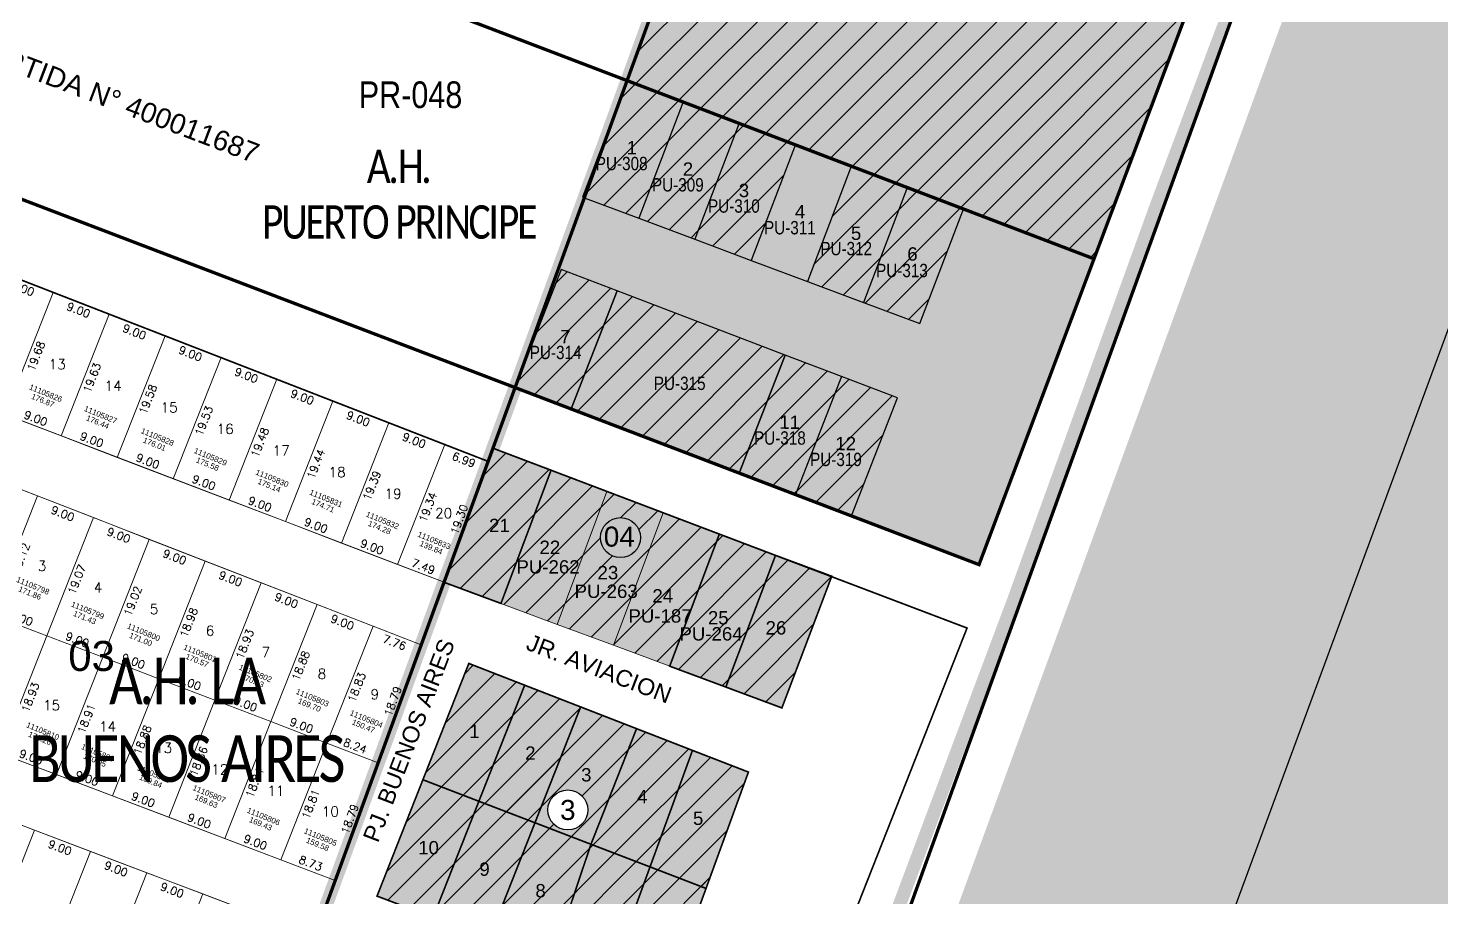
# Model space of a CAD drawing. Header units: metres. Extents: x 546056 to 547654, y 9072317 to 9075555.
# Drawn here: x 546731.3 to 546943.3, y 9074118 to 9074248.4 of the extents above; entities that cross this region are included whole.
import ezdxf
from ezdxf.enums import TextEntityAlignment as Align

# ---------------------------------------------------------------- set-up
doc = ezdxf.new("R2010")
doc.units = ezdxf.units.M
for name, pattern in [('CONTINUA', [0]), ('DASHDOT', [1, 0.5, -0.25, 0, -0.25]), ('DASHED', [0.75, 0.5, -0.25])]:
    doc.linetypes.add(name, pattern=pattern)
doc.layers.get('0').update_dxf_attribs({"color": 130})
for name, color, linetype in [('0-poligonos', 7, 'DASHED'), ('000 COLINDANTE', 8, 'Continuous'), ('1. HACHT_FALTA EMPADRONAR', 1, 'Continuous'), ('2. HACHT_ EMPADRONADO', 2, 'Continuous'), ('3. HACHT_ADQUIRIDO', 3, 'Continuous'), ('AH LAS GAVIOTAS', 7, 'Continuous'), ('CODIGO PREDIO', 5, 'Continuous'), ('EDICION_PARCELAS', 211, 'Continuous'), ('ENTREGADOS A OPAT', 130, 'Continuous'), ('LOTES', 7, 'Continuous'), ('LOTES_PREDIOS', 7, 'Continuous'), ('MANZANA', 7, 'Continuous'), ('PARTIDA 11105760_AH BUENOS AIRES', 30, 'Continuous'), ('PARTIDA 11161618_MTC', 150, 'Continuous'), ('PERIMETRO_1', 7, 'Continuous'), ('PREDIO ADQUIRIDO DL 1364', 3, 'Continuous'), ('PREDIOS A TRABAJAR', 4, 'Continuous'), ('TEXTO ADD', 150, 'Continuous'), ('VIAS', 7, 'Continuous')]:
    doc.layers.add(name, color=color, linetype=linetype)
for name, color, linetype, lineweight in [('AREA', 1, 'Continuous', 0), ('Cotas', 4, 'Continuous', 0), ('Partida', 22, 'Continuous', 0), ('TXTLOTE', 2, 'Continuous', 0)]:
    doc.layers.add(name, color=color, linetype=linetype, lineweight=lineweight)
doc.styles.add('arial', font='arial.ttf', dxfattribs={"height": 0.1})
doc.styles.add('CODIGO', font='ARIALN.TTF')
doc.styles.add('ROMANS', font='ROMANS')
doc.styles.get("Standard").update_dxf_attribs({"font": 'arial.ttf'})

# ---------------------------------------------------------------- blocks, each defined once
blk = doc.blocks.new('A$C83305287')
at = {"layer": 'LOTES', "lineweight": 13}
for points in [[(159.01, 143.52), (150.62, 146.78), (143.37, 128.43), (151.78, 125.22)], [(167.4, 140.26), (159.01, 143.52), (151.78, 125.22), (160.19, 122.01)], [(184.17, 133.75), (175.78, 137), (168.6, 118.79), (177, 115.58)], [(192.56, 130.49), (184.17, 133.75), (177, 115.58), (185.41, 112.36)], [(200.95, 127.23), (192.56, 130.49), (185.41, 112.36), (193.82, 109.15)], [(209.34, 123.97), (200.95, 127.23), (193.82, 109.15), (202.22, 105.94)], [(217.73, 120.71), (209.34, 123.97), (202.22, 105.94), (210.63, 102.72)], [(224.24, 118.18), (217.73, 120.71), (210.63, 102.72), (217.63, 100.05)], [(156.63, 113.01), (148.24, 116.27), (141.21, 98.44), (149.61, 95.23)], [(165.02, 109.75), (156.63, 113.01), (149.61, 95.23), (158.02, 92.01)], [(173.41, 106.49), (165.02, 109.75), (158.02, 92.01), (166.43, 88.8)], [(181.8, 103.24), (173.41, 106.49), (166.43, 88.8), (174.83, 85.58)], [(190.19, 99.98), (181.8, 103.24), (174.83, 85.58), (183.24, 82.37)], [(198.58, 96.72), (190.19, 99.98), (183.24, 82.37), (191.65, 79.16)], [(206.97, 93.46), (198.58, 96.72), (191.65, 79.16), (200.05, 75.94)], [(158.02, 92.01), (149.61, 95.23), (142.66, 77.6), (151.07, 74.4)], [(214.2, 90.65), (206.97, 93.46), (200.05, 75.94), (207.75, 73)], [(166.43, 88.8), (158.02, 92.01), (151.07, 74.4), (159.49, 71.21)], [(174.83, 85.58), (166.43, 88.8), (159.49, 71.21), (167.9, 68.02)], [(183.24, 82.37), (174.83, 85.58), (167.9, 68.02), (176.32, 64.83)], [(191.65, 79.16), (183.24, 82.37), (176.32, 64.83), (184.73, 61.63)], [(200.05, 75.94), (191.65, 79.16), (184.73, 61.63), (193.15, 58.44)], [(207.75, 73), (200.05, 75.94), (193.15, 58.44), (201.31, 55.35)], [(156.2, 62.89), (147.78, 66.08), (140.42, 47.43), (148.84, 44.24)], [(164.61, 59.69), (156.2, 62.89), (148.84, 44.24), (157.25, 41.04)], [(173.03, 56.5), (164.61, 59.69), (157.25, 41.04), (165.67, 37.85)], [(181.44, 53.31), (173.03, 56.5), (165.67, 37.85), (174.08, 34.66)], [(189.86, 50.12), (181.44, 53.31), (174.08, 34.66), (182.5, 31.47)]]:
    blk.add_lwpolyline(points, close=True, dxfattribs=at)
at = {"layer": 'LOTES', "linetype": 'CONTINUA', "lineweight": 13}
blk.add_lwpolyline([(175.78, 137), (167.4, 140.26), (160.19, 122.01), (168.6, 118.79)], close=True, dxfattribs=at)
at = {"layer": 'MANZANA', "lineweight": 13}
for points in [[(58.33, 182.63), (50.9, 163.79), (217.63, 100.05), (224.24, 118.18)], [(139.85, 119.53), (214.2, 90.65), (201.31, 55.35), (125.82, 83.98)], [(29.97, 110.77), (22.61, 92.12), (189.78, 28.7), (191.95, 29.7), (198.24, 46.94)]]:
    blk.add_lwpolyline(points, close=True, dxfattribs=at)
at = {"layer": 'PERIMETRO_1'}
blk.add_lwpolyline([(58.33, 182.63), (224.24, 118.18), (191.95, 29.7), (189.78, 28.7), (22.61, 92.12)], close=True, dxfattribs=at)
blk.add_text('03', height=4.5).set_placement((161.26, 86.75))
at = {"layer": 'AREA'}
for s, p in [('176.87', (155.63, 127.62)), ('176.44', (163.85, 124.38)), ('176.01', (172.38, 121.06)), ('175.58', (180.33, 118.08)), ('175.14', (189.59, 114.86)), ('174.71', (197.66, 111.84)), ('174.28', (206.13, 108.56)), ('139.84', (213.88, 105.55)), ('171.86', (153.69, 98.74)), ('171.43', (161.91, 95.06)), ('171.00', (170.31, 91.78)), ('170.57', (178.77, 88.62)), ('170.13', (187.07, 85.61)), ('169.70', (195.62, 81.95)), ('150.47', (203.72, 78.78)), ('170.26', (155.18, 76.95)), ('170.05', (163.43, 73.69)), ('169.84', (171.81, 70.52)), ('169.63', (180.14, 67.53)), ('169.43', (188.29, 64.14)), ('159.58', (196.85, 61.06))]:
    blk.add_text(s, height=0.84, rotation=337.5669, dxfattribs=at).set_placement(p)
at = {"layer": 'Cotas', "style": 'ROMANS'}
for s, rotation, p in [('9.00', 338.7727, (154.41, 144.13)), ('9.00', 338.7727, (162.8, 140.87)), ('9.00', 338.7727, (171.19, 137.61)), ('19.68', 68.4611, (156.42, 133.97)), ('9.00', 338.7727, (179.58, 134.35)), ('19.63', 68.4611, (164.82, 130.73)), ('9.00', 338.7727, (187.97, 131.09)), ('19.58', 68.4611, (173.21, 127.49)), ('9.00', 338.7727, (196.36, 127.83)), ('9.00', 339.0789, (156.38, 124.64)), ('19.53', 68.4611, (181.61, 124.26)), ('9.00', 338.7727, (204.75, 124.57)), ('19.48', 68.4611, (190.01, 121.02)), ('9.00', 339.0789, (164.79, 121.43)), ('9.00', 338.7727, (213.14, 121.32)), ('9.00', 339.0789, (173.19, 118.21)), ('19.44', 68.4611, (198.41, 117.79)), ('6.99', 338.7727, (220.59, 118.42)), ('19.39', 68.4611, (206.81, 114.55)), ('9.00', 339.0789, (181.6, 115)), ('9.00', 339.0789, (190.01, 111.78)), ('19.34', 68.4611, (215.2, 111.31)), ('9.00', 338.7727, (160.43, 110.36)), ('19.30', 69.9508, (219.9, 109.49)), ('9.00', 338.7727, (168.82, 107.1)), ('9.00', 339.0789, (198.41, 108.57)), ('9.00', 339.0789, (206.82, 105.36)), ('19.12', 68.4622, (154.15, 103.72)), ('9.00', 338.7727, (177.21, 103.84)), ('19.07', 68.4622, (162.54, 100.48)), ('7.49', 339.0789, (214.52, 102.41)), ('9.00', 338.7727, (185.6, 100.58)), ('19.02', 68.4622, (170.94, 97.24)), ('9.00', 338.7727, (193.99, 97.32)), ('9.00', 339.0775, (154.21, 94.65)), ('18.98', 68.4622, (179.34, 94.01)), ('9.00', 338.7727, (202.38, 94.06)), ('9.00', 339.0775, (162.62, 91.43)), ('18.93', 68.4622, (187.74, 90.77)), ('7.76', 338.7727, (210.18, 91.03)), ('9.00', 339.0775, (171.02, 88.22)), ('18.88', 68.4622, (196.14, 87.53)), ('18.93', 68.4622, (155.57, 82.8)), ('9.00', 339.0775, (179.43, 85)), ('18.83', 68.4622, (204.53, 84.3)), ('9.00', 339.0775, (187.84, 81.79)), ('18.79', 69.9508, (209.94, 82.2)), ('18.91', 68.4622, (163.98, 79.6)), ('18.88', 68.4622, (172.39, 76.4)), ('9.00', 339.0775, (196.24, 78.58)), ('8.24', 339.0775, (204.3, 75.5)), ('9.00', 339.2257, (155.67, 73.84)), ('18.86', 68.4622, (180.8, 73.19)), ('9.00', 339.2257, (164.08, 70.64)), ('18.84', 68.4622, (189.21, 69.99)), ('9.00', 339.2257, (172.5, 67.45)), ('18.81', 68.4622, (197.62, 66.79)), ('18.79', 69.9508, (203.5, 64.55)), ('9.00', 339.2257, (180.91, 64.26)), ('9.00', 339.2257, (189.33, 61.07)), ('9.00', 339.2257, (160.01, 60.26)), ('9.00', 339.2257, (168.43, 57.07)), ('8.73', 339.2257, (197.62, 57.92)), ('9.00', 339.2257, (176.84, 53.88))]:
    blk.add_text(s, height=1.2, rotation=rotation, dxfattribs=at).set_placement(p, align=Align.MIDDLE)
at = {"layer": 'Partida'}
for s, p in [('11105826', (155.31, 129.02)), ('11105827', (163.54, 125.78)), ('11105828', (172.07, 122.46)), ('11105829', (180.02, 119.48)), ('11105830', (189.27, 116.26)), ('11105831', (197.35, 113.24)), ('11105832', (205.82, 109.96)), ('11105833', (213.57, 106.94)), ('11105798', (153.38, 100.14)), ('11105799', (161.6, 96.46)), ('11105800', (170, 93.18)), ('11105801', (178.45, 90.02)), ('11105802', (186.76, 87.01)), ('11105803', (195.31, 83.35)), ('11105804', (203.4, 80.17)), ('11105810', (154.87, 78.35)), ('11105809', (163.11, 75.09)), ('11105808', (171.49, 71.92)), ('11105807', (179.83, 68.93)), ('11105806', (187.98, 65.54)), ('11105805', (196.53, 62.46))]:
    blk.add_text(s, height=0.84, rotation=337.5669, dxfattribs=at).set_placement(p)
at = {"layer": 'TXTLOTE', "lineweight": 13, "style": 'ROMANS'}
for s, p in [('13', (159.59, 132.75)), ('14', (167.99, 129.52)), ('15', (176.39, 126.28)), ('16', (184.79, 123.04)), ('17', (193.19, 119.81)), ('18', (201.58, 116.57)), ('19', (209.98, 113.33)), ('20', (217.56, 110.42)), ('3', (157.32, 102.5)), ('4', (165.72, 99.26)), ('5', (174.12, 96.03)), ('6', (182.52, 92.79)), ('7', (190.91, 89.56)), ('8', (199.31, 86.32)), ('9', (207.24, 83.26)), ('15', (158.75, 81.61)), ('14', (167.16, 78.4)), ('13', (175.57, 75.2)), ('12', (183.98, 72)), ('11', (192.4, 68.79)), ('10', (200.57, 65.68))]:
    blk.add_text(s, height=1.5, dxfattribs=at).set_placement(p, align=Align.MIDDLE)

msp = doc.modelspace()

# ---------------------------------------------------------------- hatches: boundary and pattern name
at = {"true_color": 0xbdeeff, "transparency": 33554559}
h = msp.add_hatch(color=254, dxfattribs=at)
h.dxf.hatch_style = 1
h.paths.add_polyline_path([(547349.3, 9074052.99), (547347.59, 9074107.75), (547335.9, 9074188.46), (547321.31, 9074245.17), (547392.34, 9074835.03), (547386.14, 9074925.07), (547416.57, 9075031.22), (547427.05, 9075045.78), (547416.93, 9075067.03), (547415.18, 9075076.21), (547429.51, 9075118.23), (547422.26, 9075124.53), (547421.14, 9075147.77), (547434.77, 9075162.43), (547439.89, 9075179.38), (547443.64, 9075197.78), (547462.71, 9075245.98), (547577.46, 9075370.75), (547399.73, 9075531.63), (547385.41, 9075513.8), (547357.77, 9075439.43), (547355.99, 9075440.1), (546239.78, 9072396.33), (546249.8, 9072358.35), (546734.39, 9072481.83), (546808.97, 9072697.79), (546816.43, 9072719.67), (546868.02, 9072857.11), (546870.42, 9072863.77), (547105.84, 9072927.93), (547071.26, 9073050.57), (547073.1, 9073080.4), (547077.07, 9073179.84), (547032.15, 9073499.03), (547079.36, 9073627.77), (547075.7, 9073729.58), (547086.01, 9073756.98), (547074.43, 9073809.59), (547233.46, 9073846.21), (547328.77, 9073908.99)])
at = {"layer": '2. HACHT_ EMPADRONADO', "lineweight": 0}
h = msp.add_hatch(color=50, dxfattribs=at)
h.dxf.hatch_style = 1
h.paths.add_polyline_path([(546856.57, 9074207.31), (546848.14, 9074210.46), (546839.71, 9074213.61), (546831.28, 9074216.77), (546822.85, 9074219.92), (546814.68, 9074222.97), (546804.3, 9074194.53), (546811.19, 9074212.24), (546819.6, 9074209.03), (546828.01, 9074205.82), (546836.42, 9074202.61), (546844.83, 9074199.41), (546853.24, 9074196.2), (546861.64, 9074192.99), (546854.75, 9074175.28), (546873.89, 9074167.98), (546891.14, 9074213.84), (546871.55, 9074221.32), (546865, 9074204.16)])
h.paths.add_polyline_path([(546805.99, 9074198.26), (546814.78, 9074198.26), (546814.78, 9074201.32), (546805.99, 9074201.32)], flags=25)
h.paths.add_polyline_path([(546779.83, 9074235.36), (546797.41, 9074235.36), (546797.41, 9074241.49), (546779.83, 9074241.49)], flags=9)
at = {"layer": '3. HACHT_ADQUIRIDO', "lineweight": 0, "ltscale": 0.3}
h = msp.add_hatch(color=92, dxfattribs=at)
h.dxf.hatch_style = 1
h.paths.add_polyline_path([(546838.29, 9074287.67), (546908.75, 9074260.64), (546891.14, 9074213.84), (546821.1, 9074240.57)])
h = msp.add_hatch(color=92, dxfattribs=at)
h.dxf.hatch_style = 1
h.paths.add_polyline_path([(546829.51, 9074237.36), (546821.1, 9074240.57), (546821.1, 9074240.57), (546814.68, 9074222.97), (546822.85, 9074219.92)])
h = msp.add_hatch(color=92, dxfattribs=at)
h.dxf.hatch_style = 1
h.paths.add_polyline_path([(546837.92, 9074234.15), (546829.51, 9074237.36), (546822.85, 9074219.92), (546831.28, 9074216.77)])
h.paths.add_polyline_path([(546824.31, 9074223.4), (546833.1, 9074223.4), (546833.1, 9074226.46), (546824.31, 9074226.46)], flags=24)
h.paths.add_polyline_path([(546832.73, 9074220.21), (546841.52, 9074220.21), (546841.52, 9074223.27), (546832.73, 9074223.27)], flags=9)
h.paths.add_polyline_path([(546828.95, 9074225.8), (546831.5, 9074225.8), (546831.5, 9074228.81), (546828.95, 9074228.81)], flags=24)
h = msp.add_hatch(color=92, dxfattribs=at)
h.dxf.hatch_style = 1
h.paths.add_polyline_path([(546846.33, 9074230.94), (546837.92, 9074234.15), (546831.28, 9074216.77), (546839.71, 9074213.61)])
h.paths.add_polyline_path([(546832.73, 9074220.21), (546841.52, 9074220.21), (546841.52, 9074223.27), (546832.73, 9074223.27)], flags=24)
h.paths.add_polyline_path([(546837.35, 9074222.55), (546839.92, 9074222.55), (546839.92, 9074225.61), (546837.35, 9074225.61)], flags=24)
h.paths.add_polyline_path([(546841.12, 9074216.96), (546849.91, 9074216.96), (546849.91, 9074220.02), (546841.12, 9074220.02)], flags=9)
h = msp.add_hatch(color=92, dxfattribs=at)
h.dxf.hatch_style = 1
h.paths.add_polyline_path([(546854.73, 9074227.74), (546846.33, 9074230.94), (546839.71, 9074213.61), (546848.14, 9074210.46)])
h.paths.add_polyline_path([(546863.14, 9074224.53), (546854.73, 9074227.74), (546848.14, 9074210.46), (546856.57, 9074207.31)])
h.paths.add_polyline_path([(546849.56, 9074213.84), (546858.35, 9074213.84), (546858.35, 9074216.9), (546849.56, 9074216.9)], flags=24)
h.paths.add_polyline_path([(546841.12, 9074216.96), (546849.91, 9074216.96), (546849.91, 9074220.02), (546841.12, 9074220.02)], flags=24)
h.paths.add_polyline_path([(546845.77, 9074219.39), (546848.32, 9074219.39), (546848.32, 9074222.39), (546845.77, 9074222.39)], flags=24)
h.paths.add_polyline_path([(546857.94, 9074210.54), (546866.73, 9074210.54), (546866.73, 9074213.61), (546857.94, 9074213.61)], flags=9)
h.paths.add_polyline_path([(546854.17, 9074216.14), (546856.73, 9074216.14), (546856.73, 9074219.15), (546854.17, 9074219.15)], flags=24)
h = msp.add_hatch(color=92, dxfattribs=at)
h.dxf.hatch_style = 1
h.paths.add_polyline_path([(546871.55, 9074221.32), (546863.14, 9074224.53), (546856.57, 9074207.31), (546865, 9074204.16)])
h.paths.add_polyline_path([(546857.94, 9074210.54), (546866.73, 9074210.54), (546866.73, 9074213.61), (546857.94, 9074213.61)], flags=24)
h.paths.add_polyline_path([(546862.61, 9074213.03), (546865.19, 9074213.03), (546865.19, 9074216.09), (546862.61, 9074216.09)], flags=24)
h = msp.add_hatch(color=92, dxfattribs=at)
h.dxf.hatch_style = 1
h.paths.add_polyline_path([(546819.6, 9074209.03), (546811.19, 9074212.24), (546804.3, 9074194.53), (546812.71, 9074191.33)])
h.paths.add_polyline_path([(546814.4, 9074195.05), (546823.19, 9074195.05), (546823.19, 9074198.11), (546814.4, 9074198.11)], flags=9)
h.paths.add_polyline_path([(546805.99, 9074198.26), (546814.78, 9074198.26), (546814.78, 9074201.32), (546805.99, 9074201.32)], flags=24)
h.paths.add_polyline_path([(546810.56, 9074200.69), (546813.1, 9074200.68), (546813.12, 9074203.64), (546810.58, 9074203.65)], flags=24)
h = msp.add_hatch(color=92, dxfattribs=at)
h.dxf.hatch_style = 1
h.paths.add_polyline_path([(546819.6, 9074209.03), (546812.71, 9074191.33), (546837.93, 9074181.7), (546844.83, 9074199.41)])
h.paths.add_polyline_path([(546839.62, 9074185.42), (546848.41, 9074185.42), (546848.41, 9074188.49), (546839.62, 9074188.49)], flags=9)
h = msp.add_hatch(color=92, dxfattribs=at)
h.dxf.hatch_style = 1
h.paths.add_polyline_path([(546853.24, 9074196.2), (546844.83, 9074199.41), (546837.93, 9074181.7), (546846.34, 9074178.49)])
h.paths.add_polyline_path([(546839.62, 9074185.42), (546848.41, 9074185.42), (546848.41, 9074188.49), (546839.62, 9074188.49)], flags=24)
h.paths.add_polyline_path([(546848.03, 9074182.21), (546856.82, 9074182.21), (546856.82, 9074185.28), (546848.03, 9074185.28)], flags=9)
h.paths.add_polyline_path([(546843.41, 9074187.86), (546847.52, 9074187.83), (546847.54, 9074190.84), (546843.43, 9074190.87)], flags=24)
h = msp.add_hatch(color=92, dxfattribs=at)
h.dxf.hatch_style = 1
h.paths.add_polyline_path([(546861.64, 9074192.99), (546853.24, 9074196.2), (546846.34, 9074178.49), (546854.75, 9074175.28)])
h.paths.add_polyline_path([(546848.03, 9074182.21), (546856.82, 9074182.21), (546856.82, 9074185.28), (546848.03, 9074185.28)], flags=24)
h.paths.add_polyline_path([(546851.82, 9074184.65), (546855.93, 9074184.62), (546855.95, 9074187.63), (546851.84, 9074187.66)], flags=24)
h = msp.add_hatch(color=92, dxfattribs=at)
h.dxf.hatch_style = 1
h.paths.add_polyline_path([(546809.7, 9074182.14), (546800.98, 9074185.44), (546800.26, 9074183.46), (546800.26, 9074183.46), (546793.64, 9074165.33), (546802.18, 9074162.16)])
h.paths.add_polyline_path([(546843.36, 9074169.37), (546834.94, 9074172.56), (546827.49, 9074152.75), (546835.91, 9074149.62)])
h.paths.add_polyline_path([(546851.77, 9074166.18), (546843.36, 9074169.37), (546843.36, 9074169.37), (546835.91, 9074149.62), (546844.32, 9074146.49)])
h.paths.add_polyline_path([(546839.3, 9074136.87), (546830.91, 9074140.12), (546824.54, 9074122.65), (546832.94, 9074119.42)])
h.paths.add_polyline_path([(546830.91, 9074140.12), (546822.52, 9074143.38), (546815.68, 9074126.04), (546824.54, 9074122.65)])
h.paths.add_polyline_path([(546822.52, 9074143.38), (546814.13, 9074146.64), (546807.28, 9074129.27), (546815.68, 9074126.04)])
h.paths.add_polyline_path([(546815.21, 9074131.19, -1), (546809.21, 9074131.19, -1)], flags=0)
h.paths.add_polyline_path([(546814.13, 9074146.64), (546805.74, 9074149.9), (546798.87, 9074132.49), (546807.28, 9074129.27)])
h.paths.add_polyline_path([(546805.74, 9074149.9), (546797.36, 9074153.16), (546790.47, 9074135.72), (546798.87, 9074132.49)])
h.paths.add_polyline_path([(546809.21, 9074131.19, 1), (546815.21, 9074131.19, 1)], flags=16)
h.paths.add_polyline_path([(546824.54, 9074122.65), (546818.16, 9074105.17), (546826.57, 9074101.97), (546832.94, 9074119.42)])
h.paths.add_polyline_path([(546824.54, 9074122.65), (546815.68, 9074126.04), (546809.74, 9074108.37), (546818.16, 9074105.17)])
h.paths.add_polyline_path([(546815.68, 9074126.04), (546807.28, 9074129.27), (546800.42, 9074111.89), (546809.74, 9074108.37)])
h.paths.add_polyline_path([(546807.28, 9074129.27), (546798.87, 9074132.49), (546792, 9074115.08), (546800.42, 9074111.89)])
h.paths.add_polyline_path([(546798.87, 9074132.49), (546790.47, 9074135.72), (546783.59, 9074118.27), (546792, 9074115.08)])
h.paths.add_polyline_path([(546784.34, 9074108.47), (546774.26, 9074112.22), (546767.97, 9074094.98), (546767.39, 9074093.38), (546777.07, 9074089.71)])
h.paths.add_polyline_path([(546792.78, 9074105.34), (546784.34, 9074108.47), (546777.07, 9074089.71), (546785.51, 9074086.51)])
h.paths.add_polyline_path([(546818.08, 9074095.93), (546809.65, 9074099.07), (546802.34, 9074080.12), (546810.76, 9074076.93)])
h.paths.add_polyline_path([(546826.52, 9074092.8), (546818.08, 9074095.93), (546810.76, 9074076.93), (546819.18, 9074073.74)])
h.paths.add_polyline_path([(546819.18, 9074073.74), (546810.76, 9074076.93), (546804.41, 9074059.89), (546812.84, 9074056.76)])
h.paths.add_polyline_path([(546810.76, 9074076.93), (546802.34, 9074080.12), (546795.97, 9074063.03), (546804.41, 9074059.89)])
h.paths.add_polyline_path([(546793.93, 9074083.31), (546785.51, 9074086.51), (546779.1, 9074069.3), (546787.53, 9074066.16)])
h.paths.add_polyline_path([(546785.51, 9074086.51), (546777.07, 9074089.71), (546770.66, 9074072.43), (546779.1, 9074069.3)])
h.paths.add_polyline_path([(546820.79, 9074158.74), (546831.28, 9074158.74), (546831.28, 9074161.8), (546820.79, 9074161.8)], flags=9)
h.paths.add_polyline_path([(546828.45, 9074156.05), (546838.94, 9074156.05), (546838.94, 9074159.12), (546828.45, 9074159.12)], flags=25)
h.paths.add_polyline_path([(546832.71, 9074158.46), (546836.84, 9074158.46), (546836.84, 9074161.53), (546832.71, 9074161.53)], flags=24)
h.paths.add_polyline_path([(546830.48, 9074128.4), (546833.04, 9074128.4), (546833.04, 9074131.41), (546830.48, 9074131.41)], flags=24)
h.paths.add_polyline_path([(546822.09, 9074131.7), (546824.65, 9074131.7), (546824.65, 9074134.7), (546822.09, 9074134.7)], flags=24)
h.paths.add_polyline_path([(546810.28, 9074128.88), (546814.15, 9074128.88), (546814.15, 9074133.47), (546810.28, 9074133.47)], flags=8)
h.paths.add_polyline_path([(546813.69, 9074134.91), (546816.27, 9074134.91), (546816.27, 9074137.97), (546813.69, 9074137.97)], flags=24)
h.paths.add_polyline_path([(546805.31, 9074138.21), (546807.87, 9074138.21), (546807.87, 9074141.22), (546805.31, 9074141.22)], flags=24)
h.paths.add_polyline_path([(546796.92, 9074141.47), (546799.48, 9074141.47), (546799.48, 9074144.48), (546796.92, 9074144.48)], flags=24)
h.paths.add_polyline_path([(546823.64, 9074111.09), (546826.22, 9074111.09), (546826.22, 9074114.15), (546823.64, 9074114.15)], flags=24)
h.paths.add_polyline_path([(546815.26, 9074114.36), (546817.8, 9074114.36), (546817.8, 9074117.32), (546815.26, 9074117.32)], flags=24)
h.paths.add_polyline_path([(546806.84, 9074117.54), (546809.41, 9074117.54), (546809.41, 9074120.6), (546806.84, 9074120.6)], flags=24)
h.paths.add_polyline_path([(546798.43, 9074120.76), (546801.01, 9074120.76), (546801.01, 9074123.83), (546798.43, 9074123.83)], flags=24)
h.paths.add_polyline_path([(546789.26, 9074123.99), (546793.38, 9074123.99), (546793.38, 9074127.05), (546789.26, 9074127.05)], flags=24)
h.paths.add_polyline_path([(546773.93, 9074099.67), (546778.04, 9074099.67), (546778.04, 9074102.68), (546773.93, 9074102.68)], flags=24)
h.paths.add_polyline_path([(546783.45, 9074095.69), (546787.56, 9074095.69), (546787.56, 9074098.7), (546783.45, 9074098.7)], flags=24)
h.paths.add_polyline_path([(546808.75, 9074086.24), (546812.88, 9074086.24), (546812.88, 9074089.3), (546808.75, 9074089.3)], flags=24)
h.paths.add_polyline_path([(546816.26, 9074084.28), (546820.39, 9074084.28), (546820.39, 9074087.34), (546816.26, 9074087.34)], flags=24)
h.paths.add_polyline_path([(546810.63, 9074065.27), (546813.17, 9074065.27), (546813.17, 9074068.23), (546810.63, 9074068.23)], flags=24)
h.paths.add_polyline_path([(546802.18, 9074068.36), (546804.75, 9074068.36), (546804.75, 9074071.42), (546802.18, 9074071.42)], flags=24)
h.paths.add_polyline_path([(546788.69, 9074068.96), (546799.18, 9074068.96), (546799.18, 9074072.03), (546788.69, 9074072.03)], flags=9)
h.paths.add_polyline_path([(546785.17, 9074074.88), (546787.72, 9074074.88), (546787.72, 9074077.88), (546785.17, 9074077.88)], flags=24)
h.paths.add_polyline_path([(546776.87, 9074077.76), (546779.44, 9074077.76), (546779.44, 9074080.83), (546776.87, 9074080.83)], flags=24)
h = msp.add_hatch(color=92, dxfattribs=at)
h.dxf.hatch_style = 1
h.paths.add_polyline_path([(546818.06, 9074178.97), (546809.7, 9074182.14), (546802.18, 9074162.16), (546810.62, 9074159.02)])
h = msp.add_hatch(color=92, dxfattribs=at)
h.dxf.hatch_style = 1
h.paths.add_polyline_path([(546826.53, 9074175.75), (546818.06, 9074178.97), (546810.62, 9074159.02), (546819.05, 9074155.89)])
h = msp.add_hatch(color=92, dxfattribs=at)
h.dxf.hatch_style = 1
h.paths.add_polyline_path([(546834.94, 9074172.56), (546826.53, 9074175.75), (546819.05, 9074155.89), (546827.49, 9074152.75)])
at = {"layer": 'ENTREGADOS A OPAT'}
h = msp.add_hatch(dxfattribs=at)
h.set_pattern_fill('ANSI31', color=256)
h.paths.add_polyline_path([(546908.75, 9074260.64), (546838.24, 9074287.54), (546821.1, 9074240.57), (546829.52, 9074237.38), (546837.93, 9074234.19), (546846.35, 9074231.01), (546854.77, 9074227.82), (546863.18, 9074224.63), (546871.6, 9074221.44), (546871.55, 9074221.32), (546891.14, 9074213.84)])
h = msp.add_hatch(dxfattribs=at)
h.set_pattern_fill('ANSI31', color=256)
h.paths.add_polyline_path([(546829.51, 9074237.36), (546821.1, 9074240.57), (546821.1, 9074240.57), (546814.68, 9074222.97), (546822.85, 9074219.92)])
h = msp.add_hatch(dxfattribs=at)
h.set_pattern_fill('ANSI31', color=256)
h.paths.add_polyline_path([(546837.92, 9074234.15), (546829.51, 9074237.36), (546822.85, 9074219.92), (546831.28, 9074216.77)])
h.paths.add_polyline_path([(546824.31, 9074223.4), (546833.1, 9074223.4), (546833.1, 9074226.46), (546824.31, 9074226.46)], flags=24)
h.paths.add_polyline_path([(546832.73, 9074220.21), (546841.52, 9074220.21), (546841.52, 9074223.27), (546832.73, 9074223.27)], flags=9)
h.paths.add_polyline_path([(546828.95, 9074225.8), (546831.5, 9074225.8), (546831.5, 9074228.81), (546828.95, 9074228.81)], flags=24)
h = msp.add_hatch(dxfattribs=at)
h.set_pattern_fill('ANSI31', color=256)
h.paths.add_polyline_path([(546846.33, 9074230.94), (546837.92, 9074234.15), (546831.28, 9074216.77), (546839.71, 9074213.61)])
h.paths.add_polyline_path([(546832.73, 9074220.21), (546841.52, 9074220.21), (546841.52, 9074223.27), (546832.73, 9074223.27)], flags=24)
h.paths.add_polyline_path([(546837.35, 9074222.55), (546839.92, 9074222.55), (546839.92, 9074225.61), (546837.35, 9074225.61)], flags=24)
h.paths.add_polyline_path([(546841.12, 9074216.96), (546849.91, 9074216.96), (546849.91, 9074220.02), (546841.12, 9074220.02)], flags=9)
h = msp.add_hatch(dxfattribs=at)
h.set_pattern_fill('ANSI31', color=256)
h.paths.add_polyline_path([(546863.14, 9074224.53), (546854.73, 9074227.74), (546848.14, 9074210.46), (546856.57, 9074207.31)])
h.paths.add_polyline_path([(546857.94, 9074210.54), (546866.73, 9074210.54), (546866.73, 9074213.61), (546857.94, 9074213.61)], flags=9)
h.paths.add_polyline_path([(546849.56, 9074213.84), (546858.35, 9074213.84), (546858.35, 9074216.9), (546849.56, 9074216.9)], flags=24)
h.paths.add_polyline_path([(546854.17, 9074216.14), (546856.73, 9074216.14), (546856.73, 9074219.15), (546854.17, 9074219.15)], flags=24)
h = msp.add_hatch(dxfattribs=at)
h.set_pattern_fill('ANSI31', color=256)
h.paths.add_polyline_path([(546871.55, 9074221.32), (546863.14, 9074224.53), (546856.57, 9074207.31), (546865, 9074204.16)])
h.paths.add_polyline_path([(546857.94, 9074210.54), (546866.73, 9074210.54), (546866.73, 9074213.61), (546857.94, 9074213.61)], flags=24)
h.paths.add_polyline_path([(546862.61, 9074213.03), (546865.19, 9074213.03), (546865.19, 9074216.09), (546862.61, 9074216.09)], flags=24)
h = msp.add_hatch(dxfattribs=at)
h.set_pattern_fill('ANSI31', color=256)
h.paths.add_polyline_path([(546819.6, 9074209.03), (546811.19, 9074212.24), (546804.3, 9074194.53), (546812.71, 9074191.33)])
h.paths.add_polyline_path([(546824.6, 9074193.63), (546833.38, 9074193.63), (546833.38, 9074196.69), (546824.6, 9074196.69)], flags=9)
h.paths.add_polyline_path([(546805.99, 9074198.26), (546814.78, 9074198.26), (546814.78, 9074201.32), (546805.99, 9074201.32)], flags=24)
h.paths.add_polyline_path([(546810.56, 9074200.69), (546813.1, 9074200.68), (546813.12, 9074203.64), (546810.58, 9074203.65)], flags=24)
h = msp.add_hatch(dxfattribs=at)
h.set_pattern_fill('ANSI31', color=256)
h.paths.add_polyline_path([(546844.83, 9074199.41), (546819.6, 9074209.03), (546812.71, 9074191.33), (546837.93, 9074181.7)])
h.paths.add_polyline_path([(546839.62, 9074185.42), (546848.41, 9074185.42), (546848.41, 9074188.49), (546839.62, 9074188.49)], flags=9)
h = msp.add_hatch(dxfattribs=at)
h.set_pattern_fill('ANSI31', color=256)
h.paths.add_polyline_path([(546853.24, 9074196.2), (546844.83, 9074199.41), (546837.93, 9074181.7), (546846.34, 9074178.49)])
h.paths.add_polyline_path([(546839.62, 9074185.42), (546848.41, 9074185.42), (546848.41, 9074188.49), (546839.62, 9074188.49)], flags=24)
h.paths.add_polyline_path([(546848.03, 9074182.21), (546856.82, 9074182.21), (546856.82, 9074185.28), (546848.03, 9074185.28)], flags=9)
h.paths.add_polyline_path([(546843.41, 9074187.86), (546847.52, 9074187.83), (546847.54, 9074190.84), (546843.43, 9074190.87)], flags=24)
h = msp.add_hatch(dxfattribs=at)
h.set_pattern_fill('ANSI31', color=256)
h.paths.add_polyline_path([(546861.64, 9074192.99), (546853.24, 9074196.2), (546846.34, 9074178.49), (546854.75, 9074175.28)])
h.paths.add_polyline_path([(546848.03, 9074182.21), (546856.82, 9074182.21), (546856.82, 9074185.28), (546848.03, 9074185.28)], flags=24)
h.paths.add_polyline_path([(546851.82, 9074184.65), (546855.93, 9074184.62), (546855.95, 9074187.63), (546851.84, 9074187.66)], flags=24)
h = msp.add_hatch(dxfattribs=at)
h.set_pattern_fill('ANSI31', color=256)
h.paths.add_polyline_path([(546843.36, 9074169.37), (546834.94, 9074172.56), (546827.49, 9074152.75), (546835.91, 9074149.62)])
h.paths.add_polyline_path([(546851.77, 9074166.18), (546843.36, 9074169.37), (546843.36, 9074169.37), (546835.91, 9074149.62), (546844.32, 9074146.49)])
h.paths.add_polyline_path([(546809.7, 9074182.14), (546800.98, 9074185.44), (546800.26, 9074183.46), (546800.26, 9074183.46), (546793.64, 9074165.33), (546802.18, 9074162.16)])
h.paths.add_polyline_path([(546820.79, 9074158.74), (546831.28, 9074158.74), (546831.28, 9074161.8), (546820.79, 9074161.8)], flags=9)
h.paths.add_polyline_path([(546828.45, 9074156.05), (546838.94, 9074156.05), (546838.94, 9074159.12), (546828.45, 9074159.12)], flags=25)
h.paths.add_polyline_path([(546832.71, 9074158.46), (546836.84, 9074158.46), (546836.84, 9074161.53), (546832.71, 9074161.53)], flags=24)
h.paths.add_polyline_path([(546799.9, 9074172.35), (546804.01, 9074172.35), (546804.01, 9074175.36), (546799.9, 9074175.36)], flags=24)
h = msp.add_hatch(dxfattribs=at)
h.set_pattern_fill('ANSI31', color=256)
h.paths.add_polyline_path([(546818.06, 9074178.97), (546809.7, 9074182.14), (546802.18, 9074162.16), (546810.62, 9074159.02)])
h.paths.add_polyline_path([(546804, 9074166.1), (546814.49, 9074166.1), (546814.49, 9074169.16), (546804, 9074169.16)], flags=24)
h.paths.add_polyline_path([(546807.45, 9074169.07), (546811.56, 9074169.07), (546811.56, 9074172.09), (546807.45, 9074172.09)], flags=24)
h = msp.add_hatch(dxfattribs=at)
h.set_pattern_fill('ANSI31', color=256)
h.paths.add_polyline_path([(546826.53, 9074175.75), (546818.06, 9074178.97), (546810.62, 9074159.02), (546819.05, 9074155.89)])
h.paths.add_polyline_path([(546817.11, 9074172.03, -1), (546823.11, 9074172.03, -1)], flags=16)
h.paths.add_polyline_path([(546812.71, 9074162.43), (546823.21, 9074162.43), (546823.21, 9074165.5), (546812.71, 9074165.5)], flags=24)
h.paths.add_polyline_path([(546804, 9074166.1), (546814.49, 9074166.1), (546814.49, 9074169.16), (546804, 9074169.16)], flags=9)
h.paths.add_polyline_path([(546816.84, 9074169.86), (546823.03, 9074169.86), (546823.03, 9074174.46), (546816.84, 9074174.46)], flags=24)
h.paths.add_polyline_path([(546816.15, 9074165.24), (546820.28, 9074165.24), (546820.28, 9074168.3), (546816.15, 9074168.3)], flags=24)
h = msp.add_hatch(dxfattribs=at)
h.set_pattern_fill('ANSI31', color=256)
h.paths.add_polyline_path([(546826.53, 9074175.75), (546818.06, 9074178.97), (546810.62, 9074159.02), (546819.05, 9074155.89)])
h.paths.add_polyline_path([(546817.11, 9074172.03, -1), (546823.11, 9074172.03, -1)], flags=16)
h.paths.add_polyline_path([(546812.71, 9074162.43), (546823.21, 9074162.43), (546823.21, 9074165.5), (546812.71, 9074165.5)], flags=24)
h.paths.add_polyline_path([(546804, 9074166.1), (546814.49, 9074166.1), (546814.49, 9074169.16), (546804, 9074169.16)], flags=9)
h.paths.add_polyline_path([(546816.84, 9074169.86), (546823.03, 9074169.86), (546823.03, 9074174.46), (546816.84, 9074174.46)], flags=24)
h.paths.add_polyline_path([(546816.15, 9074165.24), (546820.28, 9074165.24), (546820.28, 9074168.3), (546816.15, 9074168.3)], flags=24)
h = msp.add_hatch(dxfattribs=at)
h.set_pattern_fill('ANSI31', color=256)
h.paths.add_polyline_path([(546826.53, 9074175.75), (546818.06, 9074178.97), (546810.62, 9074159.02), (546819.05, 9074155.89)])
h.paths.add_polyline_path([(546817.11, 9074172.03, -1), (546823.11, 9074172.03, -1)], flags=16)
h.paths.add_polyline_path([(546812.71, 9074162.43), (546823.21, 9074162.43), (546823.21, 9074165.5), (546812.71, 9074165.5)], flags=24)
h.paths.add_polyline_path([(546804, 9074166.1), (546814.49, 9074166.1), (546814.49, 9074169.16), (546804, 9074169.16)], flags=9)
h.paths.add_polyline_path([(546816.84, 9074169.86), (546823.03, 9074169.86), (546823.03, 9074174.46), (546816.84, 9074174.46)], flags=24)
h.paths.add_polyline_path([(546816.15, 9074165.24), (546820.28, 9074165.24), (546820.28, 9074168.3), (546816.15, 9074168.3)], flags=24)
h = msp.add_hatch(dxfattribs=at)
h.set_pattern_fill('ANSI31', color=256)
h.paths.add_polyline_path([(546834.94, 9074172.56), (546826.53, 9074175.75), (546819.05, 9074155.89), (546827.49, 9074152.75)])
h.paths.add_polyline_path([(546812.71, 9074162.43), (546823.21, 9074162.43), (546823.21, 9074165.5), (546812.71, 9074165.5)], flags=9)
h.paths.add_polyline_path([(546820.79, 9074158.74), (546831.28, 9074158.74), (546831.28, 9074161.8), (546820.79, 9074161.8)], flags=24)
h.paths.add_polyline_path([(546828.45, 9074156.05), (546838.94, 9074156.05), (546838.94, 9074159.12), (546828.45, 9074159.12)], flags=9)
h.paths.add_polyline_path([(546824.39, 9074161.8), (546828.51, 9074161.8), (546828.51, 9074164.81), (546824.39, 9074164.81)], flags=24)
h = msp.add_hatch(dxfattribs=at)
h.set_pattern_fill('ANSI31', color=256)
h.paths.add_polyline_path([(546815.68, 9074126.04), (546807.28, 9074129.27), (546800.42, 9074111.89), (546792, 9074115.08), (546783.59, 9074118.27), (546790.47, 9074135.72), (546797.36, 9074153.16), (546805.74, 9074149.9), (546814.13, 9074146.64), (546822.52, 9074143.38), (546830.91, 9074140.12), (546839.3, 9074136.87), (546832.94, 9074119.42), (546826.57, 9074101.97), (546818.16, 9074105.17), (546824.54, 9074122.65)])
h.paths.add_polyline_path([(546809.21, 9074131.19, -1), (546815.21, 9074131.19, -1)], flags=16)
h.paths.add_polyline_path([(546805.31, 9074138.21), (546807.87, 9074138.21), (546807.87, 9074141.22), (546805.31, 9074141.22)], flags=24)
h.paths.add_polyline_path([(546823.64, 9074111.09), (546826.22, 9074111.09), (546826.22, 9074114.15), (546823.64, 9074114.15)], flags=24)
h.paths.add_polyline_path([(546822.09, 9074131.7), (546824.65, 9074131.7), (546824.65, 9074134.7), (546822.09, 9074134.7)], flags=24)
h.paths.add_polyline_path([(546796.92, 9074141.47), (546799.48, 9074141.47), (546799.48, 9074144.48), (546796.92, 9074144.48)], flags=24)
h.paths.add_polyline_path([(546789.26, 9074123.99), (546793.38, 9074123.99), (546793.38, 9074127.05), (546789.26, 9074127.05)], flags=24)
h.paths.add_polyline_path([(546810.28, 9074128.88), (546814.15, 9074128.88), (546814.15, 9074133.47), (546810.28, 9074133.47)], flags=24)
h.paths.add_polyline_path([(546798.43, 9074120.76), (546801.01, 9074120.76), (546801.01, 9074123.83), (546798.43, 9074123.83)], flags=24)
h.paths.add_polyline_path([(546813.69, 9074134.91), (546816.27, 9074134.91), (546816.27, 9074137.97), (546813.69, 9074137.97)], flags=24)
h.paths.add_polyline_path([(546830.48, 9074128.4), (546833.04, 9074128.4), (546833.04, 9074131.41), (546830.48, 9074131.41)], flags=24)
h = msp.add_hatch(dxfattribs=at)
h.set_pattern_fill('ANSI31', color=256)
h.paths.add_polyline_path([(546839.3, 9074136.87), (546830.91, 9074140.12), (546824.54, 9074122.65), (546832.94, 9074119.42)])
h.paths.add_polyline_path([(546830.91, 9074140.12), (546822.52, 9074143.38), (546815.68, 9074126.04), (546824.54, 9074122.65)])
h.paths.add_polyline_path([(546822.52, 9074143.38), (546814.13, 9074146.64), (546807.28, 9074129.27), (546815.68, 9074126.04)])
h.paths.add_polyline_path([(546815.21, 9074131.19, -1), (546809.21, 9074131.19, -1)], flags=16)
h.paths.add_polyline_path([(546814.13, 9074146.64), (546805.74, 9074149.9), (546798.87, 9074132.49), (546807.28, 9074129.27)])
h.paths.add_polyline_path([(546805.74, 9074149.9), (546797.36, 9074153.16), (546790.47, 9074135.72), (546798.87, 9074132.49)])
h.paths.add_polyline_path([(546830.48, 9074128.4), (546833.04, 9074128.4), (546833.04, 9074131.41), (546830.48, 9074131.41)], flags=24)
h.paths.add_polyline_path([(546822.09, 9074131.7), (546824.65, 9074131.7), (546824.65, 9074134.7), (546822.09, 9074134.7)], flags=24)
h.paths.add_polyline_path([(546810.28, 9074128.88), (546814.15, 9074128.88), (546814.15, 9074133.47), (546810.28, 9074133.47)], flags=24)
h.paths.add_polyline_path([(546813.69, 9074134.91), (546816.27, 9074134.91), (546816.27, 9074137.97), (546813.69, 9074137.97)], flags=24)
h.paths.add_polyline_path([(546805.31, 9074138.21), (546807.87, 9074138.21), (546807.87, 9074141.22), (546805.31, 9074141.22)], flags=24)
h.paths.add_polyline_path([(546796.92, 9074141.47), (546799.48, 9074141.47), (546799.48, 9074144.48), (546796.92, 9074144.48)], flags=24)
h = msp.add_hatch(dxfattribs=at)
h.set_pattern_fill('ANSI31', color=256)
h.paths.add_polyline_path([(546815.68, 9074126.04), (546807.28, 9074129.27), (546800.42, 9074111.89), (546809.74, 9074108.37)])
h.paths.add_polyline_path([(546824.54, 9074122.65), (546815.68, 9074126.04), (546809.74, 9074108.37), (546818.16, 9074105.17)])
h.paths.add_polyline_path([(546806.84, 9074117.54), (546809.41, 9074117.54), (546809.41, 9074120.6), (546806.84, 9074120.6)], flags=24)
h.paths.add_polyline_path([(546815.26, 9074114.36), (546817.8, 9074114.36), (546817.8, 9074117.32), (546815.26, 9074117.32)], flags=24)

# ---------------------------------------------------------------- linework, layer by layer
at = {"color": 6, "const_width": 2}
msp.add_lwpolyline([(547216.73, 9075324.66), (546767.97, 9074094.98), (546561.61, 9074000.19), (546516.25, 9073875.9), (546540.05, 9073824.76), (546422.46, 9073502.5), (546440.76, 9073495.82), (546398.65, 9073380.06), (546494.4, 9073344.98), (546442.37, 9073202.37), (546456.89, 9073184.25), (546450.67, 9073167.23), (546436.97, 9073157.21), (546428.58, 9073141), (546422.02, 9073113.57), (546429.02, 9073108.07), (546416.75, 9073073.35), (546399.14, 9073053.24), (546394.71, 9073051.63), (546390.13, 9073059.21), (546216.52, 9072583.39)], dxfattribs=at)
at = {"layer": '0-poligonos', "ltscale": 5, "const_width": 2}
for points in [[(547216.73, 9075324.66), (546767.97, 9074094.98), (546561.61, 9074000.19), (546516.25, 9073875.9), (546540.05, 9073824.76), (546422.46, 9073502.5), (546440.76, 9073495.82), (546398.49, 9073379.98), (546494.4, 9073344.98), (546442.37, 9073202.37), (546448.37, 9073194.52), (546456.9, 9073184.27), (546450.67, 9073167.23), (546436.97, 9073157.21), (546428.58, 9073141), (546422.02, 9073113.57), (546429.02, 9073108.07), (546416.75, 9073073.35), (546395.95, 9073049.59), (546390.13, 9073059.21), (546362.75, 9072984.17)], [(546461.04, 9073041.31), (546481.5, 9073096.98), (546485.73, 9073108.69), (546524.83, 9073215.48), (546564.83, 9073320.36), (546604.84, 9073425.24), (546605.51, 9073428.02), (546658.54, 9073551.42), (546660.27, 9073557.82), (546828.52, 9074020.59), (546857, 9074103.73), (546879.16, 9074162.83), (546900.5, 9074221.84), (546927.9, 9074294.83)], [(546461.04, 9073041.31), (546481.5, 9073096.98), (546485.73, 9073108.69), (546524.83, 9073215.48), (546564.83, 9073320.36), (546604.84, 9073425.24), (546605.51, 9073428.02), (546658.54, 9073551.42), (546660.27, 9073557.82), (546828.52, 9074020.59), (546857, 9074103.73), (546879.16, 9074162.83), (546900.5, 9074221.84), (546927.9, 9074294.83)]]:
    msp.add_lwpolyline(points, dxfattribs=at)
at = {"layer": '000 COLINDANTE'}
msp.add_lwpolyline([(547386.2, 9075400.83), (546347.32, 9072585.95)], dxfattribs=at)
at = {"layer": 'AH LAS GAVIOTAS', "color": 0, "linetype": 'DASHDOT', "ltscale": 20, "const_width": 0.25}
msp.add_lwpolyline([(546800.98, 9074185.44), (546872.09, 9074158.47), (546836.12, 9074067.31), (546765.8, 9074093.99), (546767.97, 9074094.98)], close=True, dxfattribs=at)
at = {"layer": 'EDICION_PARCELAS', "color": 6, "const_width": 0.5}
for points in [[(546908.75, 9074260.64), (546891.14, 9074213.84), (546653.83, 9074304.39), (546689.04, 9074397.99)], [(546891.14, 9074213.84), (546873.89, 9074167.98), (546636.57, 9074258.53), (546653.83, 9074304.39)]]:
    msp.add_lwpolyline(points, dxfattribs=at)
at = {"layer": 'LOTES', "color": 7}
for points in [[(546821.1, 9074240.57), (546891.14, 9074213.84), (546873.89, 9074167.98), (546804.3, 9074194.53)], [(546844.83, 9074199.41), (546819.6, 9074209.03), (546812.71, 9074191.33), (546837.93, 9074181.7)]]:
    msp.add_lwpolyline(points, close=True, dxfattribs=at)
at = {"layer": 'LOTES_PREDIOS', "color": 250, "linetype": 'Continuous', "lineweight": 0}
for points in [[(546818.06, 9074178.97), (546809.7, 9074182.14), (546802.18, 9074162.16), (546810.62, 9074159.02)], [(546826.53, 9074175.75), (546818.06, 9074178.97), (546810.62, 9074159.02), (546819.05, 9074155.89)], [(546834.94, 9074172.56), (546826.53, 9074175.75), (546819.05, 9074155.89), (546827.49, 9074152.75)]]:
    msp.add_lwpolyline(points, close=True, dxfattribs=at).dxf.unprotected_set("ltscale", 0)
at = {"layer": 'MANZANA'}
msp.add_circle((546820.11, 9074172.03), 3, dxfattribs=at)
at = {"layer": 'MANZANA', "color": 7}
msp.add_circle((546812.21, 9074131.19), 3, dxfattribs=at)
at = {"layer": 'PARTIDA 11105760_AH BUENOS AIRES', "const_width": 0.25}
msp.add_lwpolyline([(546634.35, 9074247.91), (546800.26, 9074183.46), (546767.97, 9074094.98), (546765.8, 9074093.99), (546598.63, 9074157.4)], close=True, dxfattribs=at)
at = {"layer": 'PARTIDA 11161618_MTC', "const_width": 0.5}
msp.add_lwpolyline([(547356.67, 9075478.03), (547325.66, 9075439.44), (547240.05, 9075349.23), (546907.66, 9074448.73), (546899.85, 9074456.36), (546767.97, 9074094.98), (546561.61, 9074000.19), (546516.25, 9073875.9), (546540.05, 9073824.76), (546422.46, 9073502.5), (546440.76, 9073495.82), (546414.1, 9073422.75), (546482.53, 9073375.31), (546489.27, 9073387.67), (546503.78, 9073378.8), (546543.27, 9073464.65), (546549.95, 9073460.34), (546511.5, 9073355.22), (546572.43, 9073312.99)], close=True, dxfattribs=at)
at = {"layer": 'PREDIO ADQUIRIDO DL 1364', "const_width": 0.25}
for points in [[(546809.7, 9074182.14), (546800.98, 9074185.44), (546793.64, 9074165.33), (546802.18, 9074162.16)], [(546843.36, 9074169.37), (546834.94, 9074172.56), (546827.49, 9074152.75), (546835.91, 9074149.62)], [(546851.8, 9074166.24), (546843.36, 9074169.37), (546835.91, 9074149.62), (546844.32, 9074146.49)], [(546805.74, 9074149.9), (546797.36, 9074153.16), (546790.47, 9074135.72), (546798.87, 9074132.49)], [(546830.91, 9074140.12), (546822.52, 9074143.38), (546815.68, 9074126.04), (546824.54, 9074122.65)], [(546839.3, 9074136.87), (546830.91, 9074140.12), (546824.54, 9074122.65), (546832.94, 9074119.42)], [(546798.87, 9074132.49), (546790.47, 9074135.72), (546783.59, 9074118.27), (546792, 9074115.08)], [(546824.54, 9074122.65), (546815.68, 9074126.04), (546809.74, 9074108.37), (546818.16, 9074105.17)], [(546832.94, 9074119.42), (546824.54, 9074122.65), (546818.16, 9074105.17), (546826.57, 9074101.97)]]:
    msp.add_lwpolyline(points, close=True, dxfattribs=at)
for points in [[(546814.13, 9074146.64), (546805.74, 9074149.9), (546798.87, 9074132.49), (546807.28, 9074129.27)], [(546822.52, 9074143.38), (546814.13, 9074146.64), (546807.28, 9074129.27), (546815.68, 9074126.04)], [(546798.87, 9074132.49), (546792, 9074115.08), (546800.42, 9074111.89), (546807.28, 9074129.27)], [(546815.68, 9074126.04), (546807.28, 9074129.27), (546800.42, 9074111.89), (546809.74, 9074108.37)]]:
    msp.add_lwpolyline(points, dxfattribs=at)
at = {"layer": 'PREDIOS A TRABAJAR', "color": 7}
for points in [[(546829.52, 9074237.38), (546821.1, 9074240.57), (546814.42, 9074223.07), (546822.85, 9074219.92)], [(546837.93, 9074234.19), (546829.52, 9074237.38), (546822.85, 9074219.92), (546831.28, 9074216.77)], [(546846.35, 9074231.01), (546837.93, 9074234.19), (546831.28, 9074216.77), (546839.71, 9074213.61)], [(546854.77, 9074227.82), (546846.35, 9074231.01), (546839.71, 9074213.61), (546848.14, 9074210.46)], [(546863.18, 9074224.63), (546854.77, 9074227.82), (546848.14, 9074210.46), (546856.57, 9074207.31)], [(546853.24, 9074196.2), (546844.83, 9074199.41), (546837.93, 9074181.7), (546846.34, 9074178.49)]]:
    msp.add_lwpolyline(points, dxfattribs=at)
for points in [[(546871.6, 9074221.44), (546863.18, 9074224.63), (546856.57, 9074207.31), (546865, 9074204.16)], [(546819.6, 9074209.03), (546811.19, 9074212.24), (546804.3, 9074194.53), (546812.71, 9074191.33)], [(546861.64, 9074192.99), (546853.24, 9074196.2), (546846.34, 9074178.49), (546854.75, 9074175.28)]]:
    msp.add_lwpolyline(points, close=True, dxfattribs=at)

# ---------------------------------------------------------------- block references
at = {"layer": '3. HACHT_ADQUIRIDO', "color": 102, "lineweight": 0}
msp.add_blockref('A$C83305287', (546576.02, 9074065.28), dxfattribs=at)

# ---------------------------------------------------------------- texts
at = {"layer": '1. HACHT_FALTA EMPADRONAR', "color": 1, "lineweight": 0, "style": 'arial'}
msp.add_text('PARTIDA N° 400011687', height=3, rotation=339.1842, dxfattribs=at).set_placement((546722.01, 9074244.54, -172.46))
at = {"layer": 'CODIGO PREDIO'}
for s, height, style, p in [('PR-048', 4, 'CODIGO', (546788.62, 9074238.45, 156.67)), ('PU-308', 2, 'CODIGO', (546820.29, 9074228.13)), ('PU-309', 2, 'CODIGO', (546828.71, 9074224.94)), ('PU-310', 2, 'CODIGO', (546837.12, 9074221.76)), ('PU-311', 2, 'CODIGO', (546845.52, 9074218.51)), ('PU-312', 2, 'CODIGO', (546853.96, 9074215.38)), ('PU-313', 2, 'CODIGO', (546862.33, 9074212.09)), ('PU-314', 2, 'CODIGO', (546810.38, 9074199.8)), ('PU-315', 2, 'CODIGO', (546828.99, 9074195.17)), ('PU-318', 2, 'CODIGO', (546844.02, 9074186.97)), ('PU-319', 2, 'CODIGO', (546852.43, 9074183.76)), ('PU-262', 2, 'arial', (546809.24, 9074167.64)), ('PU-263', 2, 'arial', (546817.96, 9074163.98)), ('PU-187', 2, 'arial', (546826.04, 9074160.28)), ('PU-264', 2, 'arial', (546833.69, 9074157.6))]:
    msp.add_text(s, height=height, dxfattribs=dict(at, style=style)).set_placement(p, align=Align.MIDDLE_CENTER)
at = {"layer": 'LOTES', "color": 7, "lineweight": 0, "style": 'arial'}
for s, p in [('21', (546801.95, 9074173.85)), ('22', (546809.51, 9074170.58)), ('23', (546818.22, 9074166.78)), ('25', (546834.78, 9074160.01)), ('26', (546843.42, 9074158.5)), ('1', (546798.2, 9074142.97)), ('2', (546806.59, 9074139.71)), ('3', (546814.98, 9074136.46)), ('4', (546823.37, 9074133.2)), ('5', (546831.76, 9074129.94)), ('10', (546791.32, 9074125.53)), ('9', (546799.72, 9074122.31)), ('8', (546808.12, 9074119.08))]:
    msp.add_text(s, height=2, dxfattribs=at).set_placement(p, align=Align.MIDDLE_CENTER)
at = {"layer": 'LOTES', "lineweight": 0, "style": 'arial'}
msp.add_text('24', height=2, dxfattribs=at).set_placement((546826.45, 9074163.3), align=Align.MIDDLE_CENTER)
at = {"layer": 'MANZANA', "color": 7, "style": 'arial'}
for s, p in [('04', (546819.93, 9074172.18)), ('3', (546812.21, 9074131.19))]:
    msp.add_text(s, height=3, dxfattribs=at).set_placement(p, align=Align.MIDDLE_CENTER)
at = {"layer": 'PREDIOS A TRABAJAR', "color": 7, "style": 'arial'}
for s, p in [('1', (546821.82, 9074230.51)), ('2', (546830.23, 9074227.3)), ('3', (546838.63, 9074224.09)), ('4', (546847.04, 9074220.89)), ('5', (546855.45, 9074217.68)), ('6', (546863.9, 9074214.57))]:
    msp.add_text(s, height=2, dxfattribs=at).set_placement(p, align=Align.MIDDLE_CENTER)
for s, p in [('7', (546811.84, 9074202.18)), ('11', (546845.48, 9074189.34)), ('12', (546853.89, 9074186.14))]:
    msp.add_text(s, height=2, rotation=359.6217, dxfattribs=at).set_placement(p, align=Align.MIDDLE_CENTER)
at = {"layer": 'TEXTO ADD', "color": 7, "attachment_point": 2}
for s, insert, char_height, width in [('\\pt0;{\\fCalibri|b0|i0|c0|p34;\\W0.8;\\T0.9;A.H. \\PPUERTO PRINCIPE}', (546786.84, 9074230.2), 5, 513.6925), ('\\pt0;{\\fCalibri|b0|i0|c0|p34;\\W0.8;\\T0.9;A.H. LA \\PBUENOS AIRES}', (546754.92, 9074154.05), 7, 467.928)]:
    msp.add_mtext(s, dxfattribs=dict(at, insert=insert, char_height=char_height, width=width))
at = {"layer": 'VIAS', "color": 7, "style": 'arial'}
for s, rotation, p in [('PJ. BUENOS AIRES', 68.9317, (546783.73, 9074126.14)), ('JR. AVIACION', 339, (546805.77, 9074155.31))]:
    msp.add_text(s, height=2.5, rotation=rotation, dxfattribs=at).set_placement(p)

doc.saveas('drawing.dxf')
